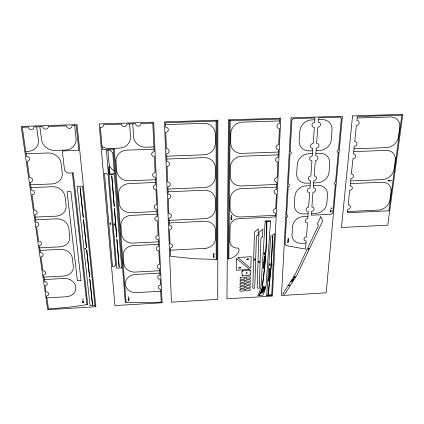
<?xml version="1.0" encoding="UTF-8"?>
<svg xmlns="http://www.w3.org/2000/svg" width="424" height="424" viewBox="0 0 424 424"><rect width="100%" height="100%" fill="white"/><g stroke="black" fill="none" stroke-linecap="round" stroke-linejoin="round"><path stroke-width="0.64" d="M213.691 256.642L213.691 256.244M266.691 221.588C266.696 242.533 265.355 263.484 262.509 284.239M266.871 221.582C266.866 242.528 265.519 263.479 262.679 284.234M230.19 120.649L228.849 258.804M231.006 219.712L231.011 219.139M231.032 217.125L231.849 216.961M231.048 215.54L231.87 215.376M238.85 267.555L238.834 268.238L239.39 268.122L239.406 267.618L238.866 267.555M239.952 267.496L239.793 268.095M246.333 273.681L246.752 273.263M246.36 272.298L247.139 272.139M247.51 259.504L247.674 258.894M254.347 259.583L254.363 259.075L255.147 259.032M254.734 259.424L254.744 259.053M258.099 235.283L258.311 228.812L254.453 232.05L252.794 287.636A0.774 0.647 -16.1 0 0 253.536 288.246L254.575 288.188L254.957 282.114L256.387 236.799A1.611 1.405 -19.2 0 1 257.967 235.293M258.688 262.006L258.709 261.497L259.488 261.454M259.032 262.207L258.863 262.488M259.075 261.841L259.091 261.476M262.562 236.974L262.848 229.135L258.99 232.368L257.151 287.064A1.548 1.293 -16.7 0 0 258.635 288.288L259.186 288.251L260.94 238.479A1.611 1.399 -19.7 0 1 262.43 236.989M272.68 236.062L270.973 267.157L268.143 293.18M272.871 236.046L271.296 265.249L268.35 294.987M275.425 215.238L275.521 213.118A2.47 2.173 -23.7 0 1 273.204 211.009A2.47 2.173 -23.7 0 1 275.727 208.672L276.406 194.012A2.507 2.237 -25.9 0 1 274.052 191.834A2.507 2.237 -25.9 0 1 276.612 189.438L276.718 187.228M276.846 184.361L276.952 182.135A2.533 2.279 -27.5 0 1 274.577 179.909A2.533 2.279 -27.5 0 1 277.164 177.471L277.874 162.079A2.576 2.343 -30.7 0 1 275.468 159.774A2.576 2.343 -30.7 0 1 278.096 157.272L278.202 154.951M278.345 151.94L278.451 149.603A2.608 2.385 -33 0 1 276.024 147.245A2.608 2.385 -33 0 1 278.674 144.701L279.421 128.525A2.661 2.449 -37.6 0 1 276.957 126.082A2.661 2.449 -37.6 0 1 279.654 123.469L279.766 121.026M287.769 241.654L288.564 241.404M261.163 284.287L265.201 220.893L270.528 220.777L266.214 284.101A30.751 25.912 -14.2 0 1 262.769 295.231L257.75 295.422A30.782 25.965 -13.6 0 0 261.12 284.287M287.721 242.539L287.753 241.993M287.859 240.074L288.654 239.915M287.944 238.569L288.739 238.405M288.49 239.438L288.516 238.966L287.891 239.396L288.686 239.353M269.478 264.465L269.51 263.956L270.284 263.929M269.865 264.311L269.892 263.945M306.049 243.01L306.192 240.991A2.401 2.046 -24.8 0 1 304.003 239.004A2.401 2.046 -24.8 0 1 306.494 236.772L307.495 222.849A2.443 2.104 -26.5 0 1 305.28 220.793A2.443 2.104 -26.5 0 1 307.808 218.503L307.962 216.404M308.153 213.685L308.306 211.571A2.465 2.141 -27.8 0 1 306.07 209.472A2.465 2.141 -27.8 0 1 308.624 207.151L309.674 192.549A2.507 2.2 -30.1 0 1 307.405 190.376A2.507 2.2 -30.1 0 1 310.002 187.991L310.161 185.792M310.363 182.94L310.522 180.725A2.539 2.237 -31.7 0 1 308.237 178.504A2.539 2.237 -31.7 0 1 310.856 176.082L311.958 160.76A2.581 2.3 -34.7 0 1 309.642 158.459A2.581 2.3 -34.7 0 1 312.303 155.974L312.467 153.663M312.684 150.668L312.848 148.336A2.613 2.337 -36.8 0 1 310.511 145.994A2.613 2.337 -36.8 0 1 313.204 143.46L314.359 127.359A2.666 2.401 -40.7 0 1 311.99 124.926A2.666 2.401 -40.7 0 1 314.719 122.329L314.894 119.897M313.469 185.654L313.304 187.848A2.507 2.194 -30.4 0 1 315.562 190.021A2.507 2.194 -30.4 0 1 312.965 192.406L311.879 206.997A2.465 2.136 -28.1 0 1 314.105 209.096A2.465 2.136 -28.1 0 1 311.55 211.422L311.343 215.212L331.451 214.252A1.23 1.049 -29.5 0 1 332.697 213.288L335.331 184.44A1.261 1.092 -33.2 0 1 334.223 183.348A1.261 1.092 -33.2 0 1 335.538 182.15L338.251 152.407A1.304 1.139 -37.8 0 1 337.122 151.246A1.304 1.139 -37.8 0 1 338.469 150.001L341.373 118.163A1.346 1.193 -43.3 0 1 340.218 117.151L318.594 117.84L318.456 119.685L321.901 119.573A11.501 10.282 -40.1 0 1 332.04 129.935L331.372 139.406A11.395 10.16 -38.4 0 1 319.659 150.504L316.15 150.637M315.859 153.536L315.684 155.847A2.586 2.295 -35 0 1 317.995 158.141A2.586 2.295 -35 0 1 315.329 160.627L314.189 175.944A2.539 2.231 -32 0 1 316.468 178.165A2.539 2.231 -32 0 1 313.845 180.587L313.553 185.558L317.783 185.373A10.823 9.423 -30.2 0 1 327.471 194.632L326.867 203.218A10.738 9.307 -29.2 0 1 315.737 213.415L311.46 213.617M318.371 119.785L318.191 122.213A2.666 2.396 -40.9 0 1 320.549 124.645A2.666 2.396 -40.9 0 1 317.815 127.242L316.617 143.339A2.613 2.332 -37.1 0 1 318.943 145.686A2.613 2.332 -37.1 0 1 316.256 148.214L315.944 153.435L319.791 153.292A11.141 9.847 -34.5 0 1 329.697 163.076L329.061 172.091A11.051 9.731 -33.2 0 1 317.65 182.723L313.749 182.887M264.205 257.819L265 257.612M263.346 268.212L264.131 268.079M263.399 267.661L263.442 267.157L264.21 267.141M263.537 265.991L263.574 265.525L264.338 265.509L264.3 265.991M263.707 263.929L263.744 263.463L264.512 263.447L264.47 263.929M263.913 261.407L263.956 260.903L264.73 260.887M264.046 259.785L264.088 259.25M264.306 256.658L264.348 256.144L265.127 256.128M263.786 267.512L263.818 267.147M263.919 265.822L263.945 265.519M263.982 265.095L264.237 265.387M264.088 263.765L264.115 263.458M264.306 261.258L264.338 260.893M264.698 256.509L264.73 256.138M264.046 269.081L264.083 268.631M331.165 211.051L330.407 210.829L330.376 211.136M269.537 270.115L270.327 269.918M330.407 210.723L330.46 210.156M330.641 208.115L331.446 207.956M330.762 210.829L330.725 211.247M263.908 253.425L263.956 252.911L264.735 252.9M264.306 253.276L264.338 252.905M264.327 254.294L264.353 254.029M264.555 254.808L264.597 254.347M268.572 280.296L269.346 280.169M268.625 279.75L268.673 279.262L269.436 279.246M268.784 278.118L268.827 277.662L269.579 277.646L269.537 278.118M268.975 276.104L269.017 275.642L269.775 275.632L269.728 276.104M269.208 273.634L269.256 273.136L270.024 273.12M269.357 272.038L269.41 271.519M269.653 268.98L269.701 268.477L270.47 268.466M269.012 279.612L269.049 279.252M269.161 277.959L269.192 277.656M269.235 277.243L269.484 277.524M269.357 275.939L269.383 275.642M269.6 273.485L269.632 273.125M270.04 268.832L270.077 268.471M269.065 281.133L269.108 280.683L268.487 281.07L269.261 281.059M347.532 211.454L347.744 209.355A2.47 2.099 -31.4 0 0 350.335 207.039A2.47 2.099 -31.4 0 0 348.199 204.946L349.689 190.418A2.518 2.152 -33.7 0 0 352.323 188.044A2.518 2.152 -33.7 0 0 350.155 185.882L350.383 183.693M350.675 180.852L350.902 178.647A2.544 2.189 -35.2 0 0 353.558 176.236A2.544 2.189 -35.2 0 0 351.374 174.026L352.943 158.777A2.592 2.247 -37.9 0 0 355.641 156.302A2.592 2.247 -37.9 0 0 353.431 154.013L353.669 151.718M353.976 148.734L354.21 146.418A2.624 2.284 -39.7 0 0 356.939 143.9A2.624 2.284 -39.7 0 0 354.708 141.563L356.356 125.546A2.682 2.343 -42.8 0 0 359.128 122.96A2.682 2.343 -42.8 0 0 356.87 120.538L357.119 118.126M388.183 181.022L388.283 180.264M389.153 180.984L389.253 180.227L387.976 180.279M391.511 180.884L391.469 180.131M294.139 277.582L294.436 277.757L294.283 277.529M308.762 248.57L308.465 248.798M254.718 259.769L255.126 259.822L254.729 260.023M262.869 288.241L263.659 288.177M261.762 291.601L261.921 291.124L262.647 291.24M262.265 290.08L262.43 289.576M263.235 287.149L263.394 286.672L264.126 286.794M262.164 291.526L262.276 291.182M263.638 287.08L263.755 286.73M263.055 291.389L263.823 291.399M263.235 290.864L263.394 290.387L264.12 290.509M263.76 289.285L263.908 288.845L264.629 288.961L264.475 289.417M264.406 287.334L264.555 286.894L265.276 287.011L265.122 287.472M263.638 290.79L263.749 290.445M264.157 289.189L264.253 288.903M264.391 288.5L264.56 288.824M264.804 287.244L264.899 286.953M109.1 167.167L108.618 167.321M259.435 262.361L259.128 262.493M260.627 292.396L259.091 295.369M308.995 248.687L308.598 248.84M308.259 249.392L308.428 249.036M308.842 248.999L308.608 249.492L307.898 249.291M259.292 295.358L260.813 292.385A27.157 22.88 -14.2 0 0 262.726 284.239M389.206 180.979L389.677 180.205L389.942 180.947M288.988 285.808L289.195 285.485M292.544 280.736L292.078 280.831M292.867 280.238L292.491 280.179M293.493 279.257L293.164 279.125M293.821 278.743L293.45 278.685M294.044 278.382L293.758 278.489M289.592 285.49L289.311 285.935L288.659 285.675M289.873 285.045L289.306 285.262M263.532 292.226L263.219 292.29M246.445 272.918L247.118 273.008M269.553 264.724L270.215 264.83M269.494 265.572L270.162 265.673M263.977 253.695L264.645 253.817M240.615 267.793C240.201 266.723 240.572 268.821 240.376 267.846M109.805 171.333L108.957 171.741L109.869 172.091M263.829 262.371L264.624 262.122L263.956 261.931L264.661 261.698L263.903 261.491M269.118 274.572L269.903 274.333L269.245 274.143L269.945 273.92L269.198 273.708M247.049 259.292C247.812 258.576 246.042 259.038 247.075 259.536M261.46 292.496L262.265 292.396L261.682 292.104L262.392 292.004L261.735 291.675M128.97 298.311L128.186 298.469M82.595 301.347L83.395 301.3M129.071 299.71L128.292 299.932M128.34 300.531L129.129 300.484M83.146 299.074L82.351 299.238M128.864 296.895L128.08 297.054M242.703 271.206L242.994 271.185M249.821 270.803L250.112 270.788M242.623 274.959L242.915 274.943M249.72 274.556L250.012 274.54M214.109 253.51L213.309 253.669M214.109 254.448L213.304 254.49L213.913 254.061L213.913 254.532M213.32 255.884L214.115 255.842M85.712 248.294L84.874 248.337L84.933 248.872M287.737 242.268L288.516 242.231M266.733 295.072L271.757 294.818M330.434 210.442L331.224 210.405M110.77 223.051L109.922 223.093L109.97 223.649M110.855 224.079L109.996 224.121L110.606 223.665L110.653 224.169M114.941 223.936L114.098 223.973L114.141 224.529M231.827 218.524L231.011 218.795M231.006 219.431L231.817 219.394M388.781 180.619L389.206 180.597M389.396 180.672L389.836 180.651M390.34 180.931L390.87 180.91M109.074 173.172L109.954 173.135M109.392 166.203L108.512 166.388M109.535 167.952L108.661 168.137M109.673 169.679L108.788 169.717L108.814 169.998M108.867 170.671L109.752 170.633M109.88 172.139L109 172.176L109.1 173.48M108.025 150.149L110.6 150.054A2.703 2.507 13.7 0 0 112.72 152.396L114.162 170.75M36.512 126.803L33.819 126.887A2.894 2.576 27.1 0 1 31.376 129.617A2.894 2.576 27.1 0 1 28.207 127.068L22.265 127.258L25.737 151.379M39.989 126.691L42.676 126.606A2.873 2.581 26.4 0 0 45.803 129.15A2.873 2.581 26.4 0 0 48.262 126.432L66.367 125.854A2.83 2.586 24.9 0 0 69.43 128.393A2.83 2.586 24.9 0 0 71.916 125.679L74.576 125.594M129.516 123.845L126.903 123.93A2.745 2.597 17.7 0 1 124.354 126.622A2.745 2.597 17.7 0 1 121.45 124.105L103.657 124.672A2.783 2.592 21.7 0 1 100.356 127.29L102.009 146.492M132.892 123.739L135.5 123.66A2.724 2.597 14 0 0 138.362 126.172A2.724 2.597 14 0 0 140.927 123.485L152.81 123.108L153.933 146.815M265.148 221.619L270.486 221.503M264.952 258.19L264.173 258.205L264.815 258.523L264.11 258.868L264.894 258.852M264.067 259.52L264.841 259.504M270.274 270.48L269.505 270.491L270.136 270.809L269.436 271.148L270.205 271.132M269.383 271.784L270.146 271.768M231.647 216.002L231.864 216.282L231.499 216.468M331.181 208.576L331.367 208.862L331.012 209.043M263.484 288.718L262.753 288.596L263.278 289.014L262.541 289.221L263.272 289.338M262.345 289.831L263.071 289.947M293.843 276.623L295.666 277.116M290.97 281.149L292.788 281.642M308.683 248.385L308.274 248.48L308.465 248.809M292.841 279.633L293.17 279.766L292.655 279.925M270.284 270.369L269.934 270.199M26.097 153.87L26.447 156.302A2.82 2.475 22.2 0 1 29.553 158.73A2.82 2.475 22.2 0 1 27.173 161.353L29.495 177.497A2.761 2.406 19 0 1 32.547 179.829A2.761 2.406 19 0 1 30.194 182.384L30.533 184.716M30.963 187.715L31.297 190.032A2.73 2.364 17.3 0 1 34.318 192.316A2.73 2.364 17.3 0 1 31.986 194.823L34.19 210.161A2.676 2.3 14.8 0 1 37.158 212.366A2.676 2.3 14.8 0 1 34.863 214.809L35.181 217.024M35.59 219.881L35.907 222.081A2.65 2.263 13.4 0 1 38.844 224.238A2.65 2.263 13.4 0 1 36.565 226.639L38.664 241.235A2.602 2.2 11.3 0 1 41.547 243.318A2.602 2.2 11.3 0 1 39.3 245.655L39.602 247.77M39.994 250.483L40.296 252.577A2.576 2.162 10.2 0 1 43.147 254.617A2.576 2.162 10.2 0 1 40.921 256.923L42.919 270.825A2.533 2.099 8.6 0 1 45.723 272.791A2.533 2.099 8.6 0 1 43.524 275.038L43.815 277.047M44.186 279.639L44.472 281.637A2.507 2.067 7.7 0 1 47.255 283.566A2.507 2.067 7.7 0 1 45.071 285.776L45.935 291.802A2.486 2.03 6.9 0 1 48.691 293.694A2.486 2.03 6.9 0 1 46.523 295.873L46.804 297.818M83.464 301.893L82.638 301.692L82.669 301.973M83.205 299.614L83.252 300.06M83.003 301.676L83.051 302.068M82.563 301.082L82.622 301.602M72.372 172.981L86.947 304.697M80.216 187.715L83.343 217.311M83.586 219.595L86.56 247.722M86.793 249.89L89.681 277.216M89.899 279.289L92.607 304.882M80.051 187.726L83.183 217.321M83.427 219.6L86.406 247.727M86.634 249.9L89.528 277.227M89.75 279.294L92.459 304.888M85.775 248.904L85.823 249.386M85.288 248.316L85.33 248.703M110.335 223.072L110.373 223.475M114.151 224.625L114.194 225.107M109.466 171.497L109.503 171.948M109.429 172.155L109.466 172.595M108.846 170.353L108.894 170.983M111.872 175.896L114.326 206.382M114.512 208.688L116.807 237.164M116.987 239.364L119.213 266.982M111.708 175.907L114.167 206.387M114.353 208.693L116.653 237.175M116.833 239.369L119.059 266.993M114.512 223.952L114.544 224.354M109.44 166.871L109.487 167.416M126.082 302.317L114.257 149.084L102.354 149.508L102.105 146.593A11.867 11.051 17.3 0 0 109.254 148.506L119.557 148.14A11.803 11.056 15.4 0 0 130.454 136.735L129.633 123.925L132.786 123.824L133.581 136.629A11.655 11.056 8.5 0 0 145.814 147.208L153.854 146.921L153.96 149.168L126.776 150.149A11.527 10.69 8.7 0 0 116.001 161.369L116.722 170.782A11.437 10.542 7.2 0 0 128.854 180.799L155.407 179.712L155.539 182.479L129.039 183.571A11.22 10.181 4.2 0 0 118.519 194.303L119.208 203.26A11.141 10.043 3.3 0 0 131.016 212.721L156.912 211.528L157.039 214.157L131.196 215.355A10.939 9.699 1.5 0 0 120.92 225.642L121.571 234.165A10.865 9.567 0.9 0 0 133.078 243.111L158.348 241.828L158.465 244.335L133.247 245.623A10.674 9.248 -0.4 0 0 123.204 255.487L123.829 263.611A10.605 9.127 -0.8 0 0 135.044 272.081L159.716 270.713L159.827 273.104L135.208 274.476A10.425 8.825 -1.7 0 0 125.382 283.947L125.425 284.499A10.42 8.819 -1.8 0 0 136.438 292.639L160.685 291.214L161.205 302.142L143.286 302.672L125.281 302.28L113.362 149.116M128.901 297.431L128.933 297.876M128.324 300.272L128.361 300.786M154.044 149.269L154.161 151.665A2.645 2.486 2.5 0 0 151.638 154.241A2.645 2.486 2.5 0 0 154.394 156.626L155.147 172.51A2.602 2.406 0.2 0 0 152.661 175.017A2.602 2.406 0.2 0 0 155.375 177.317L155.481 179.612M155.624 182.569L155.73 184.848A2.576 2.364 -0.8 0 0 153.265 187.313A2.576 2.364 -0.8 0 0 155.953 189.565L156.668 204.675A2.533 2.29 -2.1 0 0 154.241 207.076A2.533 2.29 -2.1 0 0 156.885 209.249L156.986 211.433M157.119 214.247L157.225 216.415A2.512 2.247 -2.6 0 0 154.818 218.779A2.512 2.247 -2.6 0 0 157.437 220.909L158.115 235.293A2.475 2.184 -3.4 0 0 155.746 237.599A2.475 2.184 -3.4 0 0 158.322 239.655L158.422 241.733M158.549 244.415L158.645 246.482A2.454 2.141 -3.8 0 0 156.297 248.75A2.454 2.141 -3.8 0 0 158.846 250.764L159.498 264.481A2.417 2.083 -4.4 0 0 157.182 266.691A2.417 2.083 -4.4 0 0 159.694 268.641L159.79 270.623M159.906 273.183L160.002 275.155A2.396 2.046 -4.6 0 0 157.707 277.328A2.396 2.046 -4.6 0 0 160.192 279.236L160.479 285.193A2.374 2.009 -4.9 0 0 158.2 287.339A2.374 2.009 -4.9 0 0 160.664 289.21L160.76 291.129M165.466 124.693L165.561 127.174A2.676 2.571 1.5 0 1 168.333 129.654A2.676 2.571 1.5 0 1 165.758 132.309L166.383 148.739A2.634 2.491 -1.3 0 1 169.107 151.13A2.634 2.491 -1.3 0 1 166.568 153.716L166.659 156.09M166.775 159.143L166.865 161.496A2.613 2.443 -2.3 0 1 169.568 163.839A2.613 2.443 -2.3 0 1 167.051 166.378L167.644 181.991A2.571 2.364 -3.5 0 1 170.305 184.249A2.571 2.364 -3.5 0 1 167.825 186.724L167.909 188.982M168.021 191.887L168.105 194.123A2.544 2.321 -4.1 0 1 170.739 196.333A2.544 2.321 -4.1 0 1 168.286 198.766L168.847 213.627A2.507 2.252 -4.7 0 1 171.439 215.763A2.507 2.252 -4.7 0 1 169.022 218.132L169.102 220.279M169.208 223.045L169.287 225.181A2.486 2.21 -5.1 0 1 171.853 227.269A2.486 2.21 -5.1 0 1 169.457 229.601L169.992 243.758A2.449 2.147 -5.5 0 1 172.52 245.777A2.449 2.147 -5.5 0 1 170.157 248.051L170.236 250.096M268.148 293.201L268.185 294.998M214.115 256.345L213.325 256.25L213.325 256.541M213.32 255.608L213.32 256.149M216.102 121.094L216.198 259.451M262.562 284.255A26.855 22.626 -14.2 0 1 260.612 292.39M217.867 120.183L217.761 299.376L171.439 302.18L164.459 121.868L217.867 120.183M128.228 299.19C129.341 300.234 128.907 297.998 128.228 299.19M263.452 266.765C264.618 267.703 264.019 265.493 263.452 266.765M263.993 260.209C265.18 261.142 264.534 258.932 263.993 260.209M264.253 257.092C265.429 258.041 264.788 255.81 264.253 257.092M83.533 302.535L82.701 302.317L82.929 302.821L83.528 302.588M228.441 119.844L226.941 298.819L272.452 296.063L280.762 118.19L228.441 119.844M229.31 120.676L228.059 258.905A12.338 10.738 -14.3 0 0 238.951 251.204L238.94 248.899A1.002 0.869 -15.8 0 0 237.938 248.104A8.03 7.012 -16.2 0 1 229.919 241.479L230.073 226.416A8.157 7.208 -17 0 1 238.288 218.694L275.271 216.929L275.346 215.328L240.53 216.982A10.764 9.641 -18.7 0 1 230.041 207.797L230.131 199.1A10.838 9.768 -19.5 0 1 241.055 188.664L276.644 187.138L276.766 184.456L241.108 185.972A11.04 10.112 -22 0 1 230.364 176.257L230.455 167.125A11.119 10.25 -23.2 0 1 241.659 156.228L278.128 154.855L278.261 152.041L241.712 153.398A11.342 10.611 -27.5 0 1 230.704 143.121L230.799 133.512A11.432 10.754 -29.7 0 1 242.29 122.128L279.692 120.925L279.776 119.07L229.31 120.676M247.982 259.128L248.623 259.44L248.639 258.751L247.982 259.085M214.109 257.087L213.542 257.447L213.32 256.902L214.109 257.087M236.576 258.566L236.385 270.205L249.619 269.463L236.576 258.566M239.947 289.947L239.931 290.599A0.774 0.647 -14.6 0 0 240.684 291.209L243.742 291.028A0.774 0.647 -14.9 0 0 244.521 290.329L244.537 289.671A0.774 0.647 -15 0 0 243.789 289.062L240.726 289.242A0.774 0.647 -14.6 0 0 239.947 289.947M240 286.984L239.989 287.647A0.774 0.652 -14.7 0 0 240.742 288.256L243.811 288.076A0.774 0.652 -15 0 0 244.59 287.377L244.606 286.714A0.774 0.652 -15.1 0 0 243.853 286.105L240.784 286.285A0.774 0.652 -14.7 0 0 240 286.984M240.058 284.016L240.048 284.674A0.779 0.652 -14.8 0 0 240.806 285.294L243.874 285.114A0.774 0.652 -15.1 0 0 244.659 284.409L244.674 283.746A0.779 0.652 -15.2 0 0 243.922 283.126L240.843 283.306A0.779 0.657 -14.8 0 0 240.058 284.016M240.117 281.027L240.106 281.69A0.779 0.657 -14.9 0 0 240.864 282.31L243.943 282.135A0.779 0.657 -15.3 0 0 244.728 281.425L244.743 280.762A0.779 0.657 -15.3 0 0 243.991 280.137L240.901 280.317A0.779 0.657 -14.9 0 0 240.117 281.027M240.175 278.027L240.164 278.695A0.779 0.663 -15 0 0 240.922 279.315L244.012 279.14A0.779 0.663 -15.4 0 0 244.796 278.425L244.812 277.757A0.779 0.663 -15.4 0 0 244.054 277.132L240.959 277.312A0.779 0.663 -15 0 0 240.175 278.027M268.694 278.875C269.791 279.808 269.325 277.641 268.694 278.86M269.304 272.457C270.464 273.379 269.844 271.206 269.304 272.457M269.595 269.404C270.735 270.348 270.178 268.148 269.595 269.404M242.072 271.238L241.993 274.996A0.784 0.663 -15.4 0 0 242.756 275.621L249.847 275.218A0.784 0.663 -16.2 0 0 250.637 274.503L250.743 270.751A0.784 0.668 -16.4 0 0 249.985 270.12L242.862 270.517A0.784 0.668 -15.5 0 0 242.072 271.238M262.106 290.541C263.219 291.468 262.689 289.338 262.106 290.519M263.071 287.626C264.237 288.532 263.601 286.396 263.071 287.626M263.49 290.08C264.64 290.996 264.019 288.866 263.49 290.08M245.618 289.608L245.602 290.265A0.774 0.647 -15.2 0 0 246.349 290.875L249.402 290.689A0.774 0.647 -15.6 0 0 250.187 289.99L250.202 289.338A0.774 0.647 -15.6 0 0 249.46 288.728L246.402 288.908A0.774 0.647 -15.3 0 0 245.618 289.608M245.692 286.651L245.676 287.313A0.774 0.652 -15.3 0 0 246.424 287.923L249.487 287.742A0.774 0.647 -15.7 0 0 250.266 287.043L250.287 286.38A0.774 0.652 -15.7 0 0 249.54 285.771L246.471 285.951A0.774 0.652 -15.4 0 0 245.692 286.651M245.761 283.683L245.745 284.345A0.774 0.652 -15.5 0 0 246.498 284.96L249.566 284.78A0.774 0.652 -15.8 0 0 250.351 284.075L250.367 283.412A0.774 0.652 -15.8 0 0 249.619 282.797L246.545 282.978A0.779 0.652 -15.5 0 0 245.761 283.683M245.835 280.699L245.819 281.361A0.779 0.657 -15.6 0 0 246.572 281.981L249.646 281.801A0.779 0.657 -15.9 0 0 250.436 281.096L250.452 280.428A0.779 0.657 -16 0 0 249.699 279.808L246.62 279.988A0.779 0.657 -15.6 0 0 245.835 280.699M245.904 277.699L245.888 278.367A0.779 0.657 -15.7 0 0 246.646 278.987L249.725 278.812A0.779 0.657 -16.1 0 0 250.515 278.096L250.536 277.429A0.779 0.657 -16.1 0 0 249.784 276.808L246.694 276.983A0.779 0.663 -15.7 0 0 245.904 277.699M251.135 256.743L250.812 268.381L237.774 257.463L251.135 256.743M263.664 264.353C263.892 265.376 265.461 263.511 263.686 264.099L263.664 264.332M263.797 262.737C264.019 263.755 265.615 261.915 263.818 262.483L263.802 262.716M287.801 240.885C288.924 241.871 288.447 239.597 287.801 240.864M231.006 217.952C232.177 219.038 231.674 216.632 231.011 217.936M330.312 211.793C330.566 212.896 332.082 210.797 330.333 211.518L330.312 211.767M268.933 276.512C269.145 277.508 270.724 275.711 268.954 276.262L268.933 276.512M269.081 274.932C269.298 275.934 270.872 274.116 269.102 274.683L269.081 274.911M108.719 168.996C109.821 170.374 109.662 167.618 108.719 168.975M261.327 292.931C261.592 293.837 263.007 292.216 261.428 292.602L261.327 292.931M264.253 287.822C264.512 288.733 265.938 287.106 264.348 287.493L264.253 287.822M273.056 264.465L271.726 295.464L266.696 295.719L270.788 236.528L274.582 233.507L273.056 264.465M291.118 117.861L281.472 295.517L326.183 292.809L342.396 116.24L291.118 117.861M286.523 217.168L285.034 244.314A1.198 1.023 -22 0 1 286.083 245.597L305.54 249.095L305.969 243.095L301.591 243.323A10.457 8.957 -24.8 0 1 292.019 234.552L292.645 226.321A10.536 9.068 -25.6 0 1 303.552 216.526L307.893 216.32L308.073 213.776L304.061 213.966A10.738 9.365 -27.9 0 1 294.283 204.713L294.94 196.079A10.817 9.482 -29 0 1 306.128 185.876L310.087 185.707L310.283 183.036L306.653 183.189A11.04 9.789 -32.1 0 1 296.657 173.411L297.346 164.348A11.135 9.911 -33.5 0 1 308.826 153.705L312.398 153.567L312.599 150.769L309.372 150.886A11.384 10.224 -37.6 0 1 299.153 140.545L299.879 131.021A11.49 10.346 -39.4 0 1 311.661 119.902L314.82 119.801L314.953 117.952L293.207 118.646A1.341 1.23 -40.5 0 1 291.876 119.748L290.117 151.797A1.299 1.171 -33.4 0 1 291.309 152.958A1.299 1.171 -33.4 0 1 289.984 154.219L288.336 184.154A1.261 1.124 -28.3 0 1 289.502 185.251A1.261 1.124 -28.3 0 1 288.214 186.459L286.645 214.968A1.23 1.071 -24.6 0 1 287.785 216.012A1.23 1.071 -24.6 0 1 286.523 217.168M254.331 259.87L254.692 259.87L254.331 259.87M292.046 280.884L292.014 281.255L292.369 281.017L292.046 280.884M294.654 277.02L294.627 277.391L294.298 277.259L294.654 277.02M352.545 115.916L341.474 227.497L387.737 225.186L402.8 114.326L352.545 115.916M347.595 211.539L347.468 212.763L388.925 210.792L401.857 115.19L357.353 116.605L357.209 118.02L390.35 116.96A11.596 9.874 -43 0 1 399.705 127.386L398.438 136.777A11.485 9.763 -41.8 0 1 386.46 147.626L354.04 148.829L353.754 151.617L386.105 150.403A11.215 9.482 -38.8 0 1 395.269 160.261L394.066 169.203A11.114 9.376 -37.7 0 1 382.395 179.601L350.738 180.942L350.468 183.597L382.061 182.246A10.87 9.1 -35.1 0 1 391.045 191.574L389.894 200.096A10.78 8.994 -34.2 0 1 378.526 210.076L347.595 211.539M320.82 216.706L317.284 224.201A1.622 1.383 -27 0 1 318.132 226.013L295.141 274.566L282.76 294.023L283.343 294.176A1.532 1.267 -19.1 0 0 285.241 293.45L296.964 275.059L322.812 220.65L320.82 216.706M115.662 265.111L114.141 266.601L112.503 266.691L104.474 173.4L106.239 173.331L108.136 174.884L115.662 265.111M87.736 304.57L68.529 307.262L48.479 308.958L46.889 297.892L66.287 296.752A10.711 8.872 5.6 0 0 75.79 287.345L75.721 286.788A10.717 8.878 5.7 0 0 63.96 278.451L44.255 279.549L43.905 277.126L63.653 276.035A10.918 9.174 7.3 0 0 73.304 266.336L72.334 258.163A10.998 9.291 8 0 0 60.256 249.36L40.063 250.393L39.697 247.849L59.932 246.826A11.215 9.598 10 0 0 69.801 236.714L68.783 228.138A11.3 9.726 10.9 0 0 56.371 218.826L35.658 219.786L35.277 217.114L56.032 216.161A11.533 10.054 13.6 0 0 66.118 205.614L65.052 196.598A11.633 10.181 14.8 0 0 52.29 186.74L31.032 187.615L30.629 184.811L51.929 183.937A11.893 10.521 18.2 0 0 62.249 172.918L61.13 163.436A11.999 10.658 19.7 0 0 47.992 152.979L26.166 153.764L25.838 151.479L27.899 151.405A12.423 10.971 25.1 0 0 38.361 139.851L36.634 126.882L39.888 126.781L41.579 139.74A12.232 11.003 23.5 0 0 54.924 150.441L65.407 150.07A12.158 11.013 22.7 0 0 76.05 138.574L74.693 125.674L76.246 125.621L78.816 150.35L62.296 150.939L64.416 169.176A4.542 4.07 17 0 0 69.361 173.098L73.262 172.944L87.736 304.57M94.928 305.487L90.058 305.784L77.152 186.343L82.532 186.12L94.928 305.487M95.861 306.753L47.689 309.674L21.2 126.405L77.073 124.635L95.861 306.753M162.09 302.747L114.925 305.598L99.147 123.935L153.668 122.213L162.09 302.747M121.709 267.899L116.733 268.169L109.016 174.794L114.379 174.582L121.709 267.899M81 280.524L77.391 280.725L67.045 191.781L70.925 191.622L81 280.524M205.031 248.369L170.316 250.181L170.549 256.303L194.388 258.767L216.993 259.446L216.982 121.068L165.477 122.706L165.546 124.587L203.812 123.363A11.453 10.934 -17 0 1 215.307 134.037L215.318 143.667A11.369 10.78 -15.7 0 1 204.119 154.797L166.749 156.186L166.855 159.042L204.145 157.638A11.162 10.399 -13.7 0 1 215.35 167.719L215.36 176.872A11.088 10.25 -13.1 0 1 204.437 187.525L167.994 189.072L168.1 191.791L204.463 190.233A10.892 9.895 -12.1 0 1 215.392 199.752L215.403 208.465A10.817 9.757 -11.9 0 1 204.739 218.678L169.181 220.363L169.282 222.955L204.766 221.254A10.637 9.423 -11.3 0 1 215.429 230.264L215.44 238.569A10.563 9.302 -11.1 0 1 205.031 248.369M114.316 173.776L108.385 174.01L106.413 150.287L107.919 150.228L108.936 162.604A11.554 10.674 10.1 0 0 114.088 170.856L114.316 173.776"/></g></svg>
